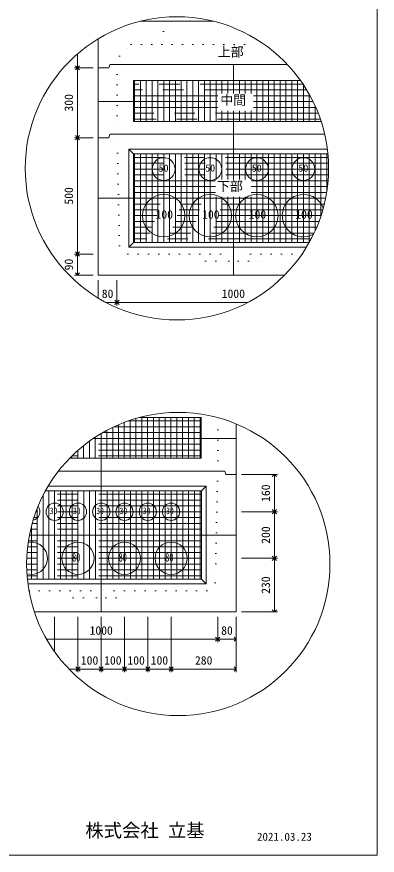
# Model space of a CAD drawing. Units: millimetres, scale not verified. Extents: x -4890 to 18489, y -2282 to 2282.
# Drawn here: x -2944 to -1830, y -1993 to 600 of the extents above; entities that cross this region are included whole.
import ezdxf
from ezdxf.enums import TextEntityAlignment as Align

# ---------------------------------------------------------------- set-up
doc = ezdxf.new("R2010")
doc.units = ezdxf.units.MM
doc.header["$LTSCALE"] = 10
for name, pattern in [('DASHED1', [1.8, 1.2, -0.6]), ('USER2', [50.8, 31.75, -6.35, 6.35, -6.35]), ('USER5', [3.185, 0.01, -3.175])]:
    doc.linetypes.add(name, pattern=pattern)
for name, color, linetype, lineweight in [('0-2_waku', 7, 'Continuous', 18), ('0-3_gaikei', 7, 'Continuous', 18), ('0-4_kakure', 7, 'DASHED1', 5), ('0-5_sunpou', 7, 'Continuous', 5), ('0-7_hole', 7, 'Continuous', 18), ('0-8_uchigawa', 6, 'Continuous', 18), ('0-D_文字１', 7, 'Continuous', 18), ('0-E_コア部分\u3000寸法補助線3', 150, 'USER2', 18), ('0-F_コア部分\u3000寸法補助線2', 150, 'USER2', 18), ('1-0_コア部分\u3000中心補助線', 1, 'Continuous', 18), ('1-1_コア部分\u3000寸法補助線', 7, 'USER2', 5), ('1-2_uchigawa2', 6, 'USER2', 18)]:
    doc.layers.add(name, color=color, linetype=linetype, lineweight=lineweight)
doc.styles.add('ＭＳ ゴシック', font='')
doc.styles.get('ＭＳ ゴシック').set_extended_font_data('MS Gothic')

# ---------------------------------------------------------------- blocks, each defined once
blk = doc.blocks.new('_Open90')
at = {"layer": '0-5_sunpou'}
blk.add_line((0, 0), (-1, 0), dxfattribs=at)
blk.add_lwpolyline([(-0.5, 0.5), (0, 0), (-0.5, -0.5)], dxfattribs=at)

msp = doc.modelspace()

# ---------------------------------------------------------------- linework, layer by layer
at = {"layer": '0-2_waku'}
for p in [(-1830.01, 2282.11), (-4890.01, -1992.89), (-4890.01, -1992.89), (-4890.01, -1992.89), (-4890.01, -1992.89)]:
    msp.add_line(p, (-1830.01, -1992.89), dxfattribs=at)
at = {"layer": '0-3_gaikei'}
for p, q in [((-2562.75, 586.47), (-2508.71, 586.47)), ((-2562.75, 586.47), (-2508.71, 586.47)), ((-2562.75, 586.47), (-2508.71, 586.47)), ((-2335.66, 586.47), (-2562.75, 586.47)), ((-2562.71, 586.47), (-2335.66, 586.47)), ((-2562.71, 586.47), (-2335.66, 586.47)), ((-2692.31, 442.47), (-2692.31, 532.48)), ((-2692.31, 442.47), (-2692.31, -198.33)), ((-2659.91, 442.47), (-2692.31, 442.47)), ((-2659.91, 442.47), (-2692.31, 442.47)), ((-2656.31, 453.27), (-2659.91, 442.47)), ((-2274.1, 453.27), (-2655.7, 453.27)), ((-2108.12, 453.27), (-2274.71, 453.27)), ((-2656.31, 237.27), (-2659.91, 226.47)), ((-2274.1, 237.27), (-2655.7, 237.27)), ((-1992.4, 237.27), (-2274.71, 237.27)), ((-2659.91, 226.47), (-2692.31, 226.47)), ((-2659.91, 226.47), (-2692.31, 226.47)), ((-2692.31, -198.33), (-2116, -198.33)), ((-2692.31, -198.33), (-2116, -198.33)), ((-2692.31, -198.33), (-2116, -198.33)), ((-2265.61, -1016.92), (-2265.61, -658.97)), ((-2301.61, -804.52), (-2298.01, -815.32)), ((-2265.61, -815.32), (-2298.01, -815.32))]:
    msp.add_line(p, q, dxfattribs=at)
for points in [[(-2889.92, -1240.12), (-2265.61, -1240.12), (-2265.61, -815.32)], [(-2880.77, -1240.12), (-2265.61, -1240.12), (-2265.61, -815.32)], [(-2301.61, -804.52), (-2683.21, -804.52), (-2815.27, -804.52)]]:
    msp.add_lwpolyline(points, dxfattribs=at)
at = {"layer": '0-4_kakure', "linetype": 'USER5', "lineweight": 18}
for p, q in [((-2490.71, 586.47), (-2490.71, 598.58)), ((-2490.71, 586.47), (-2490.71, 514.47)), ((-2626.9, 478.47), (-2590.9, 514.47)), ((-2590.9, 514.47), (-2178.62, 514.47)), ((-2626.9, 478.47), (-2634.1, 453.27)), ((-2634.1, 453.27), (-2634.1, 237.27)), ((-2626.66, -108.33), (-2634.1, 237.27)), ((-2626.66, -108.33), (-2600.92, -133.53)), ((-2600.92, -133.53), (-2274.1, -133.53)), ((-2360.5, -155.13), (-2382.1, -133.53)), ((-2360.5, -155.13), (-2288.5, -155.13)), ((-2288.5, -155.13), (-2285.62, -198.33)), ((-2062.45, -133.53), (-2274.1, -133.53)), ((-2259.7, -155.13), (-2262.58, -198.33)), ((-2259.7, -155.13), (-2187.7, -155.13)), ((-2187.7, -155.13), (-2166.1, -133.53)), ((-2323.21, -804.52), (-2323.21, -639.39)), ((-2323.21, -804.52), (-2330.64, -1150.12)), ((-2330.64, -1150.12), (-2356.39, -1175.32)), ((-2906.44, -1175.32), (-2683.21, -1175.32)), ((-2769.61, -1196.92), (-2791.21, -1175.32)), ((-2356.39, -1175.32), (-2683.21, -1175.32)), ((-2596.81, -1196.92), (-2575.21, -1175.32)), ((-2769.61, -1196.92), (-2697.61, -1196.92)), ((-2697.61, -1196.92), (-2694.73, -1240.12)), ((-2668.81, -1196.92), (-2671.69, -1240.12)), ((-2668.81, -1196.92), (-2596.81, -1196.92))]:
    msp.add_line(p, q, dxfattribs=at)
at = {"layer": '0-5_sunpou', "color": 150, "lineweight": 18}
for p, q in [((-2756.62, 485.58), (-2756.62, 455.43)), ((-2708.15, 442.47), (-2765.98, 442.47)), ((-2723.99, 442.47), (-2765.98, 442.47)), ((-2756.62, 429.51), (-2756.62, 239.43)), ((-2708.15, 226.47), (-2765.98, 226.47)), ((-2708.15, 226.47), (-2765.98, 226.47)), ((-2756.62, 213.51), (-2756.62, -120.57)), ((-2708.15, -133.53), (-2765.98, -133.53)), ((-2723.99, -133.53), (-2765.98, -133.53)), ((-2756.62, -146.49), (-2756.62, -185.37)), ((-2708.15, -198.33), (-2765.98, -198.33)), ((-2692.31, -214.17), (-2692.31, -269.39)), ((-2634.71, -214.17), (-2634.71, -292.24)), ((-2634.71, -214.17), (-2634.71, -292.24)), ((-2668.52, -282.88), (-2647.67, -282.88)), ((-2621.75, -282.88), (-2229.89, -282.88)), ((-2249.77, -815.32), (-2138.45, -815.32)), ((-2147.81, -828.28), (-2147.81, -917.56)), ((-2249.77, -930.52), (-2138.45, -930.52)), ((-2249.77, -930.52), (-2138.45, -930.52)), ((-2147.81, -943.48), (-2147.81, -1061.56)), ((-2249.77, -1074.52), (-2138.45, -1074.52)), ((-2249.77, -1074.52), (-2138.45, -1074.52)), ((-2147.81, -1087.48), (-2147.81, -1227.16)), ((-2249.77, -1240.12), (-2138.45, -1240.12)), ((-2827.21, -1255.96), (-2827.21, -1363.76)), ((-2755.21, -1255.96), (-2755.21, -1426.42)), ((-2755.21, -1255.96), (-2755.21, -1426.42)), ((-2683.21, -1255.96), (-2683.21, -1426.42)), ((-2683.21, -1255.96), (-2683.21, -1426.42)), ((-2611.21, -1255.96), (-2611.21, -1426.42)), ((-2611.21, -1255.96), (-2611.21, -1426.42)), ((-2539.21, -1255.96), (-2539.21, -1426.42)), ((-2539.21, -1255.96), (-2539.21, -1426.42)), ((-2467.21, -1255.96), (-2467.21, -1426.42)), ((-2467.21, -1255.96), (-2467.21, -1426.42)), ((-2323.21, -1255.96), (-2323.21, -1334.02)), ((-2323.21, -1255.96), (-2323.21, -1334.02)), ((-2265.61, -1255.96), (-2265.61, -1334.02)), ((-2265.61, -1255.96), (-2265.61, -1426.42)), ((-2852.17, -1324.66), (-2336.17, -1324.66)), ((-2310.25, -1324.66), (-2278.57, -1324.66)), ((-2783.07, -1417.06), (-2768.17, -1417.06)), ((-2742.25, -1417.06), (-2696.17, -1417.06)), ((-2670.25, -1417.06), (-2624.17, -1417.06)), ((-2598.25, -1417.06), (-2552.17, -1417.06)), ((-2526.25, -1417.06), (-2480.17, -1417.06)), ((-2454.25, -1417.06), (-2278.57, -1417.06))]:
    msp.add_line(p, q, dxfattribs=at)
for centre in [(-2449.21, 131.55), (-2445, -1092.17)]:
    msp.add_circle(centre, 468.88, dxfattribs=at)
at = {"layer": '0-7_hole'}
for centre, radius in [((-2490.1, 129.27), 35.28), ((-2346.1, 129.27), 35.28), ((-2202.1, 129.27), 35.28), ((-2058.1, 129.27), 35.28), ((-2490.1, -14.73), 65.52), ((-2346.1, -14.73), 65.52), ((-2202.1, -14.73), 65.52), ((-2827.21, -930.52), 26.64), ((-2755.21, -930.52), 26.64), ((-2683.21, -930.52), 26.64), ((-2611.21, -930.52), 26.64), ((-2539.21, -930.52), 26.64), ((-2467.21, -930.52), 26.64), ((-2755.21, -1074.52), 49.68), ((-2611.21, -1074.52), 49.68), ((-2467.21, -1074.52), 49.68)]:
    msp.add_circle(centre, radius, dxfattribs=at)
for centre, radius, start, end in [((-2058.1, -14.73), 65.52, 20.66629, 298.32089), ((-2899.21, -930.52), 26.64, 281.59033, 39.2294), ((-2899.21, -1074.52), 49.68, 253.99064, 101.55918)]:
    msp.add_arc(centre, radius, start, end, dxfattribs=at)
at = {"layer": '0-8_uchigawa'}
for p, q in [((-2598.1, 190.47), (-2583.7, 176.07)), ((-2598.1, -111.93), (-2598.1, 190.47)), ((-2583.7, 176.07), (-2274.1, 176.07)), ((-2583.7, -97.53), (-2583.7, 176.07)), ((-2274.1, 176.07), (-1982.45, 176.07)), ((-2598.1, -111.93), (-2583.7, -97.53)), ((-2583.7, -97.53), (-2040.1, -97.53)), ((-2598.1, -111.93), (-2048.5, -111.93)), ((-2359.21, -1153.72), (-2359.21, -851.32)), ((-2373.61, -1139.32), (-2373.61, -865.72)), ((-2911.5, -1139.32), (-2373.61, -1139.32)), ((-2359.21, -1153.72), (-2373.61, -1139.32)), ((-2909.82, -1153.72), (-2359.21, -1153.72))]:
    msp.add_line(p, q, dxfattribs=at)
for points in [[(-2598.1, 190.47), (-2274.1, 190.47), (-1984.04, 190.47)], [(-2855.57, -865.72), (-2683.21, -865.72), (-2373.61, -865.72), (-2359.21, -851.32)], [(-2847.29, -851.32), (-2683.21, -851.32), (-2359.21, -851.32)]]:
    msp.add_lwpolyline(points, dxfattribs=at)
at = {"layer": '0-E_コア部分\u3000寸法補助線3'}
for p, q in [((-2580.1, 276.87), (-2580.1, 402.87)), ((-2544.1, 276.87), (-2544.1, 402.87)), ((-2508.1, 276.87), (-2508.1, 402.87)), ((-2472.1, 276.87), (-2472.1, 402.87)), ((-2436.1, 276.87), (-2436.1, 402.87)), ((-2400.1, 276.87), (-2400.1, 402.87)), ((-2364.1, 276.87), (-2364.1, 402.87)), ((-2328.1, 276.87), (-2328.1, 402.87)), ((-2292.1, 363.09), (-2292.1, 402.87)), ((-2256.1, 363.09), (-2256.1, 402.87)), ((-2220.1, 363.09), (-2220.1, 402.87)), ((-2184.1, 276.87), (-2184.1, 402.87)), ((-2148.1, 276.87), (-2148.1, 402.87)), ((-2112.1, 276.87), (-2112.1, 402.87)), ((-2076.1, 276.87), (-2076.1, 402.87)), ((-2323.09, 356.07), (-2583.7, 356.07)), ((-2037.58, 356.07), (-2212.93, 356.07)), ((-2040.1, 276.87), (-2040.1, 360.62)), ((-2323.09, 320.07), (-2583.7, 320.07)), ((-2019.9, 320.07), (-2212.93, 320.07)), ((-2292.1, 276.87), (-2292.1, 309.19)), ((-2256.1, 276.87), (-2256.1, 309.19)), ((-2220.1, 276.87), (-2220.1, 309.19)), ((-2004.1, 276.87), (-2004.1, 278.93)), ((-1981.54, 165.27), (-2583.7, 165.27)), ((-2580.1, -97.53), (-2580.1, 176.07)), ((-2544.1, -97.53), (-2544.1, 176.07)), ((-2508.1, -97.53), (-2508.1, 176.07)), ((-2472.1, -97.53), (-2472.1, 176.07)), ((-2436.1, -97.53), (-2436.1, 176.07)), ((-2400.1, -97.53), (-2400.1, 176.07)), ((-2364.1, -97.53), (-2364.1, 176.07)), ((-2328.1, 97.29), (-2328.1, 176.07)), ((-2292.1, 97.29), (-2292.1, 176.07)), ((-2256.1, 97.29), (-2256.1, 176.07)), ((-2220.1, 97.29), (-2220.1, 176.07)), ((-2184.1, -97.53), (-2184.1, 176.07)), ((-2148.1, -97.53), (-2148.1, 176.07)), ((-2112.1, -97.53), (-2112.1, 176.07)), ((-2076.1, -97.53), (-2076.1, 176.07)), ((-2040.1, -97.53), (-2040.1, 176.07)), ((-2004.1, -15.84), (-2004.1, 176.07)), ((-1980.33, 129.27), (-2583.7, 129.27)), ((-2329.72, 93.27), (-2583.7, 93.27)), ((-1981.89, 93.27), (-2219.56, 93.27)), ((-2329.72, 57.27), (-2583.7, 57.27)), ((-1986.25, 57.27), (-2219.56, 57.27)), ((-2328.1, -97.53), (-2328.1, 43.39)), ((-2292.1, -97.53), (-2292.1, 43.39)), ((-2256.1, -97.53), (-2256.1, 43.39)), ((-2220.1, -97.53), (-2220.1, 43.39)), ((-1993.48, 21.27), (-2583.7, 21.27)), ((-2003.73, -14.73), (-2583.7, -14.73)), ((-2017.21, -50.73), (-2583.7, -50.73)), ((-2034.24, -86.73), (-2583.7, -86.73)), ((-2593.82, -764.92), (-2593.82, -647.54)), ((-2557.82, -764.92), (-2557.82, -638.92)), ((-2521.82, -764.92), (-2521.82, -638.92)), ((-2485.82, -764.92), (-2485.82, -638.92)), ((-2449.82, -764.92), (-2449.82, -638.92)), ((-2413.82, -764.92), (-2413.82, -638.92)), ((-2377.82, -764.92), (-2377.82, -638.92)), ((-2629.82, -764.92), (-2629.82, -661.26)), ((-2701.82, -764.92), (-2701.82, -699.89)), ((-2374.22, -685.72), (-2678.76, -685.72)), ((-2665.82, -764.92), (-2665.82, -678.55)), ((-2737.82, -764.92), (-2737.82, -725.97)), ((-2374.22, -721.72), (-2732.42, -721.72)), ((-2773.82, -764.92), (-2773.82, -757.92)), ((-2373.61, -876.52), (-2861.34, -876.52)), ((-2845.21, -1139.32), (-2845.21, -865.72)), ((-2809.21, -1139.32), (-2809.21, -865.72)), ((-2773.21, -1139.32), (-2773.21, -865.72)), ((-2737.21, -1139.32), (-2737.21, -865.72)), ((-2701.21, -1139.32), (-2701.21, -865.72)), ((-2665.21, -1139.32), (-2665.21, -865.72)), ((-2629.21, -1139.32), (-2629.21, -865.72)), ((-2593.21, -1139.32), (-2593.21, -865.72)), ((-2557.21, -1139.32), (-2557.21, -865.72)), ((-2521.21, -1139.32), (-2521.21, -865.72)), ((-2485.21, -1139.32), (-2485.21, -865.72)), ((-2449.21, -1139.32), (-2449.21, -865.72)), ((-2413.21, -1139.32), (-2413.21, -865.72)), ((-2377.21, -1139.32), (-2377.21, -865.72)), ((-2881.21, -1139.32), (-2881.21, -920.22)), ((-2373.61, -912.52), (-2878.09, -912.52)), ((-2373.61, -948.52), (-2891.33, -948.52)), ((-2373.61, -984.52), (-2901.35, -984.52)), ((-2373.61, -1020.52), (-2908.37, -1020.52)), ((-2373.61, -1056.52), (-2912.52, -1056.52)), ((-2373.61, -1092.52), (-2913.87, -1092.52)), ((-2373.61, -1128.52), (-2912.46, -1128.52))]:
    msp.add_line(p, q, dxfattribs=at)
at = {"layer": '0-F_コア部分\u3000寸法補助線2'}
for p, q in [((-2562.1, 276.87), (-2562.1, 402.87)), ((-2526.1, 276.87), (-2526.1, 402.87)), ((-2490.1, 276.87), (-2490.1, 402.87)), ((-2454.1, 276.87), (-2454.1, 402.87)), ((-2382.1, 276.87), (-2382.1, 402.87)), ((-2310.1, 363.09), (-2310.1, 402.87)), ((-2238.1, 363.09), (-2238.1, 402.87)), ((-2166.1, 276.87), (-2166.1, 402.87)), ((-2094.1, 276.87), (-2094.1, 402.87)), ((-2047.92, 374.07), (-2583.7, 374.07)), ((-2022.1, 276.87), (-2022.1, 325)), ((-2012.43, 302.07), (-2583.7, 302.07)), ((-2310.1, 276.87), (-2310.1, 309.19)), ((-2238.1, 276.87), (-2238.1, 309.19)), ((-2526.1, -97.53), (-2526.1, 176.07)), ((-2490.1, -97.53), (-2490.1, 176.07)), ((-2454.1, -97.53), (-2454.1, 176.07)), ((-2382.1, -97.53), (-2382.1, 176.07)), ((-2310.1, 97.29), (-2310.1, 176.07)), ((-2238.1, 97.29), (-2238.1, 176.07)), ((-2166.1, -97.53), (-2166.1, 176.07)), ((-2094.1, -97.53), (-2094.1, 176.07)), ((-2022.1, -61.9), (-2022.1, 176.07)), ((-1980.59, 147.27), (-2583.7, 147.27)), ((-2329.72, 75.27), (-2583.7, 75.27)), ((-1983.72, 75.27), (-2219.56, 75.27)), ((-2310.1, -97.53), (-2310.1, 43.39)), ((-2238.1, -97.53), (-2238.1, 43.39)), ((-1998.22, 3.27), (-2583.7, 3.27)), ((-2025.26, -68.73), (-2583.7, -68.73)), ((-2575.82, -764.92), (-2575.82, -641.91)), ((-2503.82, -764.92), (-2503.82, -638.92)), ((-2431.82, -764.92), (-2431.82, -638.92)), ((-2647.82, -764.92), (-2647.82, -669.43)), ((-2374.22, -667.72), (-2644.22, -667.72)), ((-2719.82, -764.92), (-2719.82, -712.28)), ((-2374.22, -739.72), (-2754.23, -739.72)), ((-2863.21, -1139.32), (-2863.21, -880.16)), ((-2791.21, -1139.32), (-2791.21, -865.72)), ((-2719.21, -1139.32), (-2719.21, -865.72)), ((-2647.21, -1139.32), (-2647.21, -865.72)), ((-2575.21, -1139.32), (-2575.21, -865.72)), ((-2503.21, -1139.32), (-2503.21, -865.72)), ((-2431.21, -1139.32), (-2431.21, -865.72)), ((-2373.61, -894.52), (-2870.18, -894.52)), ((-2899.21, -1139.32), (-2899.21, -975.81)), ((-2373.61, -966.52), (-2896.73, -966.52)), ((-2373.61, -1038.52), (-2910.79, -1038.52)), ((-2373.61, -1110.52), (-2913.51, -1110.52))]:
    msp.add_line(p, q, dxfattribs=at)
at = {"layer": '1-0_コア部分\u3000中心補助線'}
for p, q in [((-2274.1, 363.09), (-2274.1, 453.27)), ((-2323.09, 338.07), (-2692.31, 338.07)), ((-2028.26, 338.07), (-2212.93, 338.07)), ((-2274.1, 237.27), (-2274.1, 309.19)), ((-2274.1, 97.29), (-2274.1, 237.27)), ((-2691.7, 39.27), (-1989.5, 39.27)), ((-2274.1, -198.33), (-2274.1, 43.39)), ((-2683.82, -804.52), (-2683.82, -688.67)), ((-2266.83, -703.72), (-2707.59, -703.72)), ((-2683.21, -1240.12), (-2683.21, -804.52)), ((-2905.22, -1002.52), (-2265.61, -1002.52))]:
    msp.add_line(p, q, dxfattribs=at)
at = {"layer": '1-1_コア部分\u3000寸法補助線'}
for p, q in [((-2059.37, 392.07), (-2583.7, 392.07)), ((-2562.1, 276.87), (-2562.1, 402.87)), ((-2490.1, 276.87), (-2490.1, 402.87)), ((-2418.1, 276.87), (-2418.1, 402.87)), ((-2346.1, 276.87), (-2346.1, 402.87)), ((-2202.1, 276.87), (-2202.1, 402.87)), ((-2130.1, 276.87), (-2130.1, 402.87)), ((-2058.1, 276.87), (-2058.1, 390.15)), ((-2005.83, 284.07), (-2583.7, 284.07)), ((-2562.1, -97.53), (-2562.1, 176.07)), ((-2490.1, -97.53), (-2490.1, 176.07)), ((-2418.1, -97.53), (-2418.1, 176.07)), ((-2346.1, -97.53), (-2346.1, 176.07)), ((-2202.1, -97.53), (-2202.1, 176.07)), ((-2130.1, -97.53), (-2130.1, 176.07)), ((-2058.1, -97.53), (-2058.1, 176.07)), ((-1986.1, 58.23), (-1986.1, 176.07)), ((-1980.77, 111.27), (-2583.7, 111.27)), ((-2010.05, -32.73), (-2583.7, -32.73)), ((-2539.82, -764.92), (-2539.82, -638.92)), ((-2467.82, -764.92), (-2467.82, -638.92)), ((-2395.82, -764.92), (-2395.82, -638.92)), ((-2611.82, -764.92), (-2611.82, -653.97)), ((-2374.22, -649.72), (-2600.19, -649.72)), ((-2755.82, -764.92), (-2755.82, -741.12)), ((-2374.22, -757.72), (-2773.62, -757.72)), ((-2827.21, -1139.32), (-2827.21, -865.72)), ((-2755.21, -1139.32), (-2755.21, -865.72)), ((-2611.21, -1139.32), (-2611.21, -865.72)), ((-2539.21, -1139.32), (-2539.21, -865.72)), ((-2467.21, -1139.32), (-2467.21, -865.72)), ((-2395.21, -1139.32), (-2395.21, -865.72)), ((-2373.61, -930.52), (-2885.13, -930.52)), ((-2899.21, -1139.32), (-2899.21, -975.81)), ((-2373.61, -1074.52), (-2913.54, -1074.52))]:
    msp.add_line(p, q, dxfattribs=at)
at = {"layer": '1-2_uchigawa2'}
for p, q in [((-2583.7, 402.87), (-2274.1, 402.87)), ((-2583.7, 402.87), (-2583.7, 276.87)), ((-2066.8, 402.87), (-2274.1, 402.87)), ((-2583.7, 276.87), (-2274.1, 276.87)), ((-2003.42, 276.87), (-2274.1, 276.87)), ((-2374.22, -638.92), (-2565.05, -638.92)), ((-2374.22, -638.92), (-2374.22, -764.92)), ((-2780.79, -764.92), (-2683.82, -764.92)), ((-2374.22, -764.92), (-2683.82, -764.92))]:
    msp.add_line(p, q, dxfattribs=at)

# ---------------------------------------------------------------- block references
at = {"layer": '0-5_sunpou', "xscale": 12.96, "yscale": 12.96}
for p, rotation in [((-2756.62, 442.47), 270), ((-2756.62, 442.47), 90), ((-2756.62, 226.47), 270), ((-2756.62, 226.47), 90), ((-2756.62, -133.53), 270), ((-2756.62, -133.53), 90), ((-2756.62, -198.33), 270), ((-2634.71, -282.88), 180), ((-2147.81, -815.32), 90), ((-2147.81, -930.52), 270), ((-2147.81, -930.52), 90), ((-2147.81, -1074.52), 270), ((-2147.81, -1074.52), 90), ((-2147.81, -1240.12), 270), ((-2323.21, -1324.66), 180), ((-2755.21, -1417.06), 180), ((-2683.21, -1417.06), 180), ((-2611.21, -1417.06), 180), ((-2539.21, -1417.06), 180), ((-2467.21, -1417.06), 180)]:
    msp.add_blockref('_Open90', p, dxfattribs=dict(at, rotation=rotation))
for p in [(-2634.71, -282.88), (-2323.21, -1324.66), (-2265.61, -1324.66), (-2755.21, -1417.06), (-2683.21, -1417.06), (-2611.21, -1417.06), (-2539.21, -1417.06), (-2467.21, -1417.06), (-2265.61, -1417.06)]:
    msp.add_blockref('_Open90', p, dxfattribs=at)

# ---------------------------------------------------------------- texts
at = {"layer": '0-5_sunpou', "style": 'ＭＳ ゴシック'}
for s, p in [('300', (-2762.38, 307.47)), ('500', (-2762.38, 19.47)), ('90', (-2762.38, -183.93)), ('160', (-2153.57, -899.92)), ('200', (-2153.57, -1029.52)), ('230', (-2153.57, -1184.32))]:
    msp.add_text(s, height=26.39, rotation=90, dxfattribs=at).set_placement(p, align=Align.BOTTOM_LEFT)
for s, p in [('80', (-2681.51, -277.12)), ('1000', (-2310.71, -277.12)), ('1000', (-2719.21, -1318.9)), ('80', (-2312.41, -1318.9)), ('100', (-2746.21, -1411.3)), ('100', (-2674.21, -1411.3)), ('100', (-2602.21, -1411.3)), ('100', (-2530.21, -1411.3)), ('280', (-2393.41, -1411.3))]:
    msp.add_text(s, height=26.39, dxfattribs=at).set_placement(p, align=Align.BOTTOM_LEFT)
at = {"layer": '0-D_文字１', "style": 'ＭＳ ゴシック'}
for s, height, p in [('上部', 29.33, (-2322.9, 468.83)), ('中間', 29.33, (-2315.18, 319.36)), ('50', 22.43, (-2505.64, 114.62)), ('50', 22.43, (-2361.64, 114.62)), ('50', 22.43, (-2217.64, 114.62)), ('50', 22.43, (-2073.64, 114.62)), ('下部', 29.33, (-2325.41, 53.11)), ('100', 26.39, (-2515.25, -32.14)), ('100', 26.39, (-2371.25, -32.14)), ('100', 26.39, (-2227.25, -32.14)), ('100', 26.39, (-2083.25, -32.14)), ('株式会社 立基', 41.57, (-2732.24, -1949.41)), ('2021.03.23', 24.94, (-2201.72, -1955.62))]:
    msp.add_text(s, height=height, dxfattribs=at).set_placement(p, align=Align.BOTTOM_LEFT)
at = {"layer": '0-D_文字１', "style": 'ＭＳ ゴシック', "width": 0.7}
for s, height, p in [('30', 20.19, (-2842.33, -943.87)), ('30', 20.19, (-2770.33, -943.87)), ('30', 20.19, (-2698.33, -943.87)), ('30', 20.19, (-2626.33, -943.87)), ('30', 20.19, (-2554.33, -943.87)), ('30', 20.19, (-2482.33, -943.87)), ('80', 26.39, (-2773.26, -1092.3)), ('80', 26.39, (-2629.26, -1092.3)), ('80', 26.39, (-2485.26, -1092.3))]:
    msp.add_text(s, height=height, dxfattribs=at).set_placement(p, align=Align.BOTTOM_LEFT)

doc.saveas('drawing.dxf')
